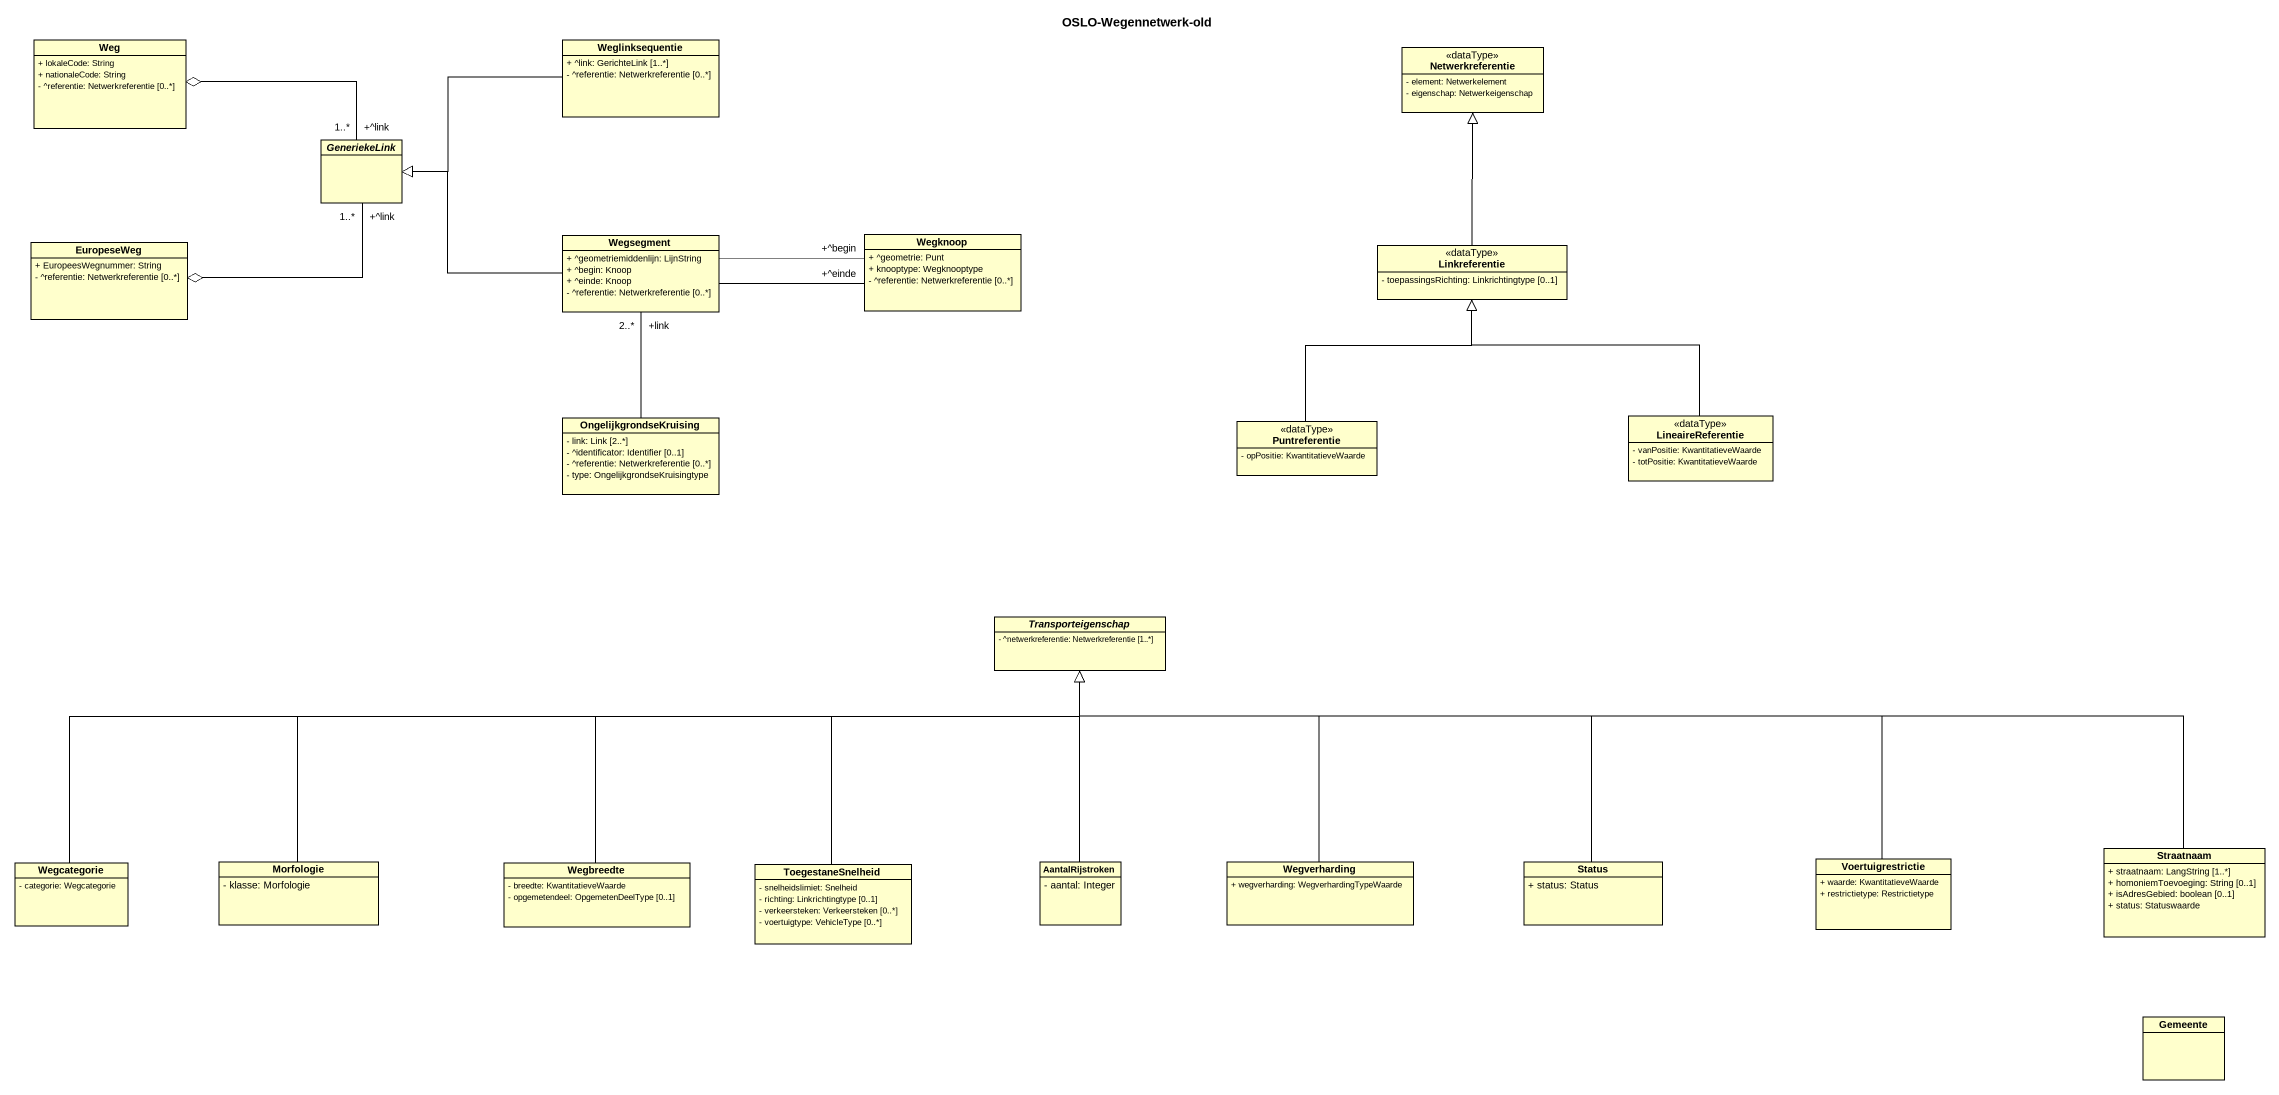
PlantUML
@startuml
title OSLO-Wegennetwerk-old
hide circle
hide empty members
skinparam classAttributeIconSize 0
class Weg {
  + lokaleCode: String
  + nationaleCode: String
  - ^referentie: Netwerkreferentie [0..*]
}
class Weglinksequentie {
  + ^link: GerichteLink [1..*]
  - ^referentie: Netwerkreferentie [0..*]
}
class Netwerkreferentie <<dataType>> {
  - element: Netwerkelement
  - eigenschap: Netwerkeigenschap
}
abstract class GeneriekeLink
class Wegsegment {
  + ^geometriemiddenlijn: LijnString
  + ^begin: Knoop
  + ^einde: Knoop
  - ^referentie: Netwerkreferentie [0..*]
}
class Wegknoop {
  + ^geometrie: Punt
  + knooptype: Wegknooptype
  - ^referentie: Netwerkreferentie [0..*]
}
class EuropeseWeg {
  + EuropeesWegnummer: String
  - ^referentie: Netwerkreferentie [0..*]
}
class Linkreferentie <<dataType>> {
  - toepassingsRichting: Linkrichtingtype [0..1]
}
class OngelijkgrondseKruising {
  - link: Link [2..*]
  - ^identificator: Identifier [0..1]
  - ^referentie: Netwerkreferentie [0..*]
  - type: OngelijkgrondseKruisingtype
}
class Puntreferentie <<dataType>> {
  - opPositie: KwantitatieveWaarde
}
class LineaireReferentie <<dataType>> {
  - vanPositie: KwantitatieveWaarde
  - totPositie: KwantitatieveWaarde
}
abstract class Transporteigenschap {
  - ^netwerkreferentie: Netwerkreferentie [1..*]
}
class Straatnaam {
  + straatnaam: LangString [1..*]
  + homoniemToevoeging: String [0..1]
  + isAdresGebied: boolean [0..1]
  + status: Statuswaarde
}
class Wegcategorie {
  - categorie: Wegcategorie
}
class Morfologie {
  - klasse: Morfologie
}
class Wegbreedte {
  - breedte: KwantitatieveWaarde
  - opgemetendeel: OpgemetenDeelType [0..1]
}
class ToegestaneSnelheid {
  - snelheidslimiet: Snelheid
  - richting: Linkrichtingtype [0..1]
  - verkeersteken: Verkeersteken [0..*]
  - voertuigtype: VehicleType [0..*]
}
class AantalRijstroken {
  - aantal: Integer
}
class Wegverharding {
  + wegverharding: WegverhardingTypeWaarde
}
class Status {
  + status: Status
}
class Voertuigrestrictie {
  + waarde: KwantitatieveWaarde
  + restrictietype: Restrictietype
}
class Gemeente
Weglinksequentie -left-|> GeneriekeLink
GeneriekeLink "+^link\n1..*" -left-o Weg
GeneriekeLink "+^link\n1..*" -left-o EuropeseWeg
Wegsegment -left-|> GeneriekeLink
Wegsegment -right- "+^begin" Wegknoop
Wegsegment -right- "+^einde" Wegknoop
Linkreferentie -up-|> Netwerkreferentie
OngelijkgrondseKruising -up- "+link\n2..*" Wegsegment
Puntreferentie -up-|> Linkreferentie
LineaireReferentie -up-|> Linkreferentie
Straatnaam -left-|> Transporteigenschap
Wegcategorie -right-|> Transporteigenschap
Morfologie -right-|> Transporteigenschap
Wegbreedte -right-|> Transporteigenschap
ToegestaneSnelheid -up-|> Transporteigenschap
AantalRijstroken -up-|> Transporteigenschap
Wegverharding -up-|> Transporteigenschap
Status -left-|> Transporteigenschap
Voertuigrestrictie -left-|> Transporteigenschap
@enduml
